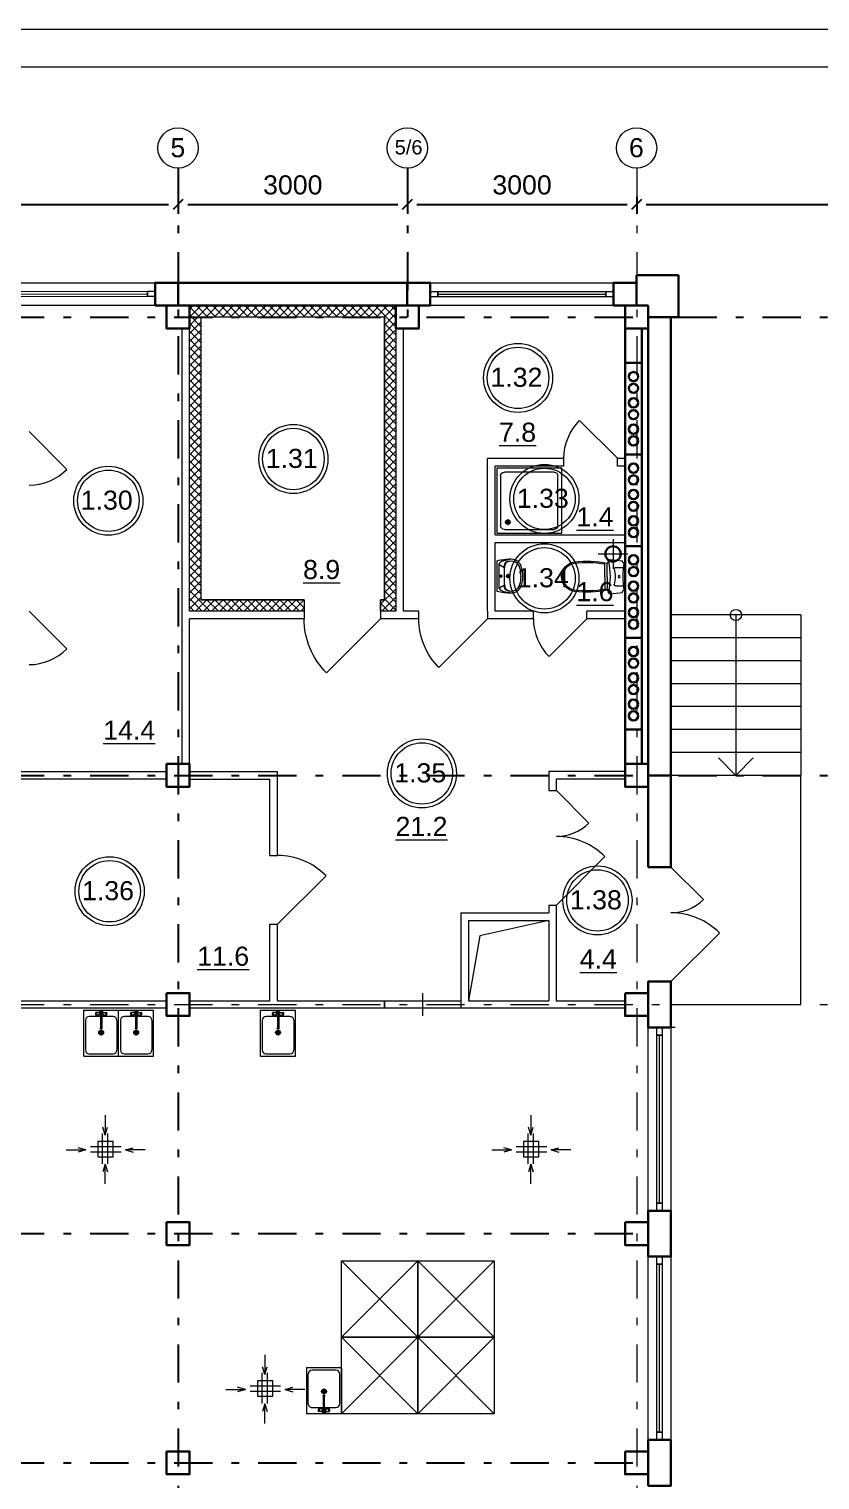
# Model space of a CAD drawing. Header units: metres. Extents: x -306 to 273, y -329 to 512.
# Drawn here: x 12.21 to 22.56, y 415.55 to 434.55 of the extents above; entities that cross this region are included whole.
import ezdxf
from ezdxf.enums import TextEntityAlignment as Align

# ---------------------------------------------------------------- set-up
doc = ezdxf.new("R2010")
doc.units = ezdxf.units.M
doc.header["$MEASUREMENT"] = 0
for name, pattern in [('( Dashdot )', [1.001, 0.5, -0.25, 0.001, -0.25]), ('DGN Style 3', [9.681301, 6.915215, -2.766086]), ('DGN Style 4', [17.066964, 8.528152, -4.264076, 0.01066, -4.264076])]:
    doc.linetypes.add(name, pattern=pattern)
doc.layers.get('DEFPOINTS').update_dxf_attribs({"lineweight": 0})
doc.layers.add('Level 50', color=7, linetype='Continuous', lineweight=0)
doc.styles.add('Standard_0', font='arial.ttf')
doc.styles.add('Style-Arial', font='arial.ttf')
doc.dimstyles.get("Standard").update_dxf_attribs({"dimtxt": 0.00018, "dimasz": 0.00018, "dimexe": 0.0002, "dimexo": 0.0625, "dimgap": 9e-05, "dimtad": 0, "dimtih": 1, "dimtoh": 1, "dimdec": 4, "dimlfac": 1000, "dimzin": 0, "dimdsep": 46, "dimtxsty": 'Standard_0', "dimcen": 9e-05, "dimadec": 0, "dimazin": 0, "dimtfac": 1, "dimtdec": 4, "dimtofl": 0, "dimtmove": 0, "dimatfit": 0, "dimfxl": 0.01, "dimfxlon": 1, "dimtolj": 1, "dimtzin": 0, "dimarcsym": 0})

# ---------------------------------------------------------------- blocks, each defined once
blk = doc.blocks.new('*U1657')
at = {"color": 7, "linetype": 'Continuous', "lineweight": 0}
blk.add_line((1.25, 0.001), (-1.25, -0.001), dxfattribs=at)
at = {"color": 7, "linetype": 'Continuous', "lineweight": 13, "flags": 128}
for points in [[(-1.35, 0.034), (-1.25, 0.034), (-1.25, -0.036), (-1.35, -0.036), (-1.35, 0.034)], [(1.25, 0.036), (1.35, 0.036), (1.35, -0.034), (1.25, -0.034), (1.25, 0.036)]]:
    blk.add_lwpolyline(points, close=True, dxfattribs=at)
at = {"color": 7, "linetype": 'Continuous', "lineweight": 0, "flags": 128}
blk.add_lwpolyline([(-1.25, 0.034), (1.25, 0.036), (1.25, -0.034), (-1.25, -0.036), (-1.25, 0.034)], close=True, dxfattribs=at)
blk = doc.blocks.new('*U1658')
at = {"color": 7, "linetype": 'Continuous', "lineweight": 0}
blk.add_line((-1.1, 0), (1.1, 0), dxfattribs=at)
at = {"color": 7, "linetype": 'Continuous', "lineweight": 13, "flags": 128}
for points in [[(-1.1, -0.035), (-1.2, -0.035), (-1.2, 0.035), (-1.1, 0.035), (-1.1, -0.035)], [(1.2, -0.035), (1.1, -0.035), (1.1, 0.035), (1.2, 0.035), (1.2, -0.035)]]:
    blk.add_lwpolyline(points, close=True, dxfattribs=at)
at = {"color": 7, "linetype": 'Continuous', "lineweight": 0, "flags": 128}
blk.add_lwpolyline([(-1.1, 0.035), (1.1, 0.035), (1.1, -0.035), (-1.1, -0.035), (-1.1, 0.035)], close=True, dxfattribs=at)
blk = doc.blocks.new('*U1655')
at = {"color": 7, "linetype": 'Continuous', "lineweight": 30, "flags": 128}
blk.add_lwpolyline([(-0.11, -0.6), (-0.11, 0.6), (0.11, 0.6), (0.11, -0.6), (-0.11, -0.6)], close=True, dxfattribs=at)
at = {"color": 7, "linetype": 'Continuous', "lineweight": 30}
for centre in [(0, 0.421), (0, 0.268), (0, 0.077), (0, -0.077), (0, -0.268), (0, -0.421)]:
    blk.add_circle(centre, 0.06, dxfattribs=at)
blk = doc.blocks.new('*U1690')
at = {"color": 252, "lineweight": 13}
for p, q in [((-0.318, -0.281), (-0.243, -0.281)), ((-0.281, -0.243), (-0.281, -0.318))]:
    blk.add_line(p, q, dxfattribs=at)
at = {"color": 252, "linetype": 'Continuous', "lineweight": 13, "flags": 128}
blk.add_lwpolyline([(-0.425, 0.425), (-0.425, -0.425), (0.425, -0.425), (0.425, 0.425), (-0.425, 0.425)], close=True, dxfattribs=at)
for points in [[(-0.375, 0.325), (-0.375, -0.325)], [(0.325, 0.375), (-0.325, 0.375)], [(0.375, -0.325), (0.375, 0.325)], [(-0.325, -0.375), (0.325, -0.375)]]:
    blk.add_lwpolyline(points, dxfattribs=at)
at = {"color": 252, "lineweight": 13}
for radius in [0.0291, 0.0183]:
    blk.add_circle((-0.281, -0.281), radius, dxfattribs=at)
at = {"color": 252, "linetype": 'Continuous', "lineweight": 13, "extrusion": (0, 0, -1)}
for centre, start, end in [((0.325, 0.325), 0, 90), ((-0.325, 0.325), 90, 180), ((0.325, -0.325), 270, 0), ((-0.325, -0.325), 180, 270)]:
    blk.add_arc(centre, 0.05, start, end, dxfattribs=at)
blk = doc.blocks.new('ун2')
at = {"color": 252, "lineweight": 13}
for p, q in [((-0.131, -0.114), (-0.131, 0.006)), ((0.131, -0.114), (0.131, 0.006)), ((-0.25, -0.194), (-0.229, -0.012)), ((0.25, -0.194), (0.229, -0.012)), ((0, -0.266), (-0.184, -0.266)), ((0, -0.235), (-0.168, -0.235)), ((0, -0.235), (0.168, -0.235)), ((0, -0.266), (0.184, -0.266))]:
    blk.add_line(p, q, dxfattribs=at)
blk.add_circle((0, -0.058), 0.0157, dxfattribs=at)
for centre, radius, start, end in [((-0.225, 0.014), 0.0259, 262.0147, 1.5137), ((0, 1.373), 1.373, 261.6431, 278.3569), ((0.225, 0.014), 0.0258, 178.1572, 278.1058), ((-0.226, -0.192), 0.0242, 185.3126, 270.5398), ((0, -1.267), 1.076, 77.8721, 102.1279), ((-0.115, -0.115), 0.0166, 175.2998, 270.088), ((0, -0.594), 0.477, 76.0614, 103.9386), ((0.115, -0.115), 0.0166, 269.912, 4.7002), ((0.226, -0.192), 0.0242, 269.4602, 354.6874), ((1.292, -0.524), 1.518, 168.8327, 186.9654), ((-0.169, -0.152), 0.0829, 229.7034, 270.7895), ((1.29, -0.524), 1.497, 170.087, 187.0749), ((0.169, -0.152), 0.0829, 269.2105, 310.2966), ((-1.29, -0.524), 1.497, 352.9251, 9.913), ((-1.292, -0.524), 1.518, 353.0346, 11.1673), ((0, -0.679), 0.217, 187.7539, 269.9084), ((0, -0.679), 0.198, 188.5249, 269.9084), ((0, -0.679), 0.198, 270.0916, 351.4751), ((0, -0.679), 0.217, 270.0916, 352.2461)]:
    blk.add_arc(centre, radius, start, end, dxfattribs=at)
blk = doc.blocks.new('ум9')
at = {"color": 252, "lineweight": 13}
for p, q in [((0.317, 0), (-0.317, 0)), ((-0.237, -0.059), (-0.19, -0.143)), ((0.228, -0.039), (-0.228, -0.039)), ((0.185, -0.156), (-0.171, -0.156)), ((0.046, -0.234), (-0.046, -0.234)), ((0.035, -0.08), (-0.035, -0.08)), ((0, -0.115), (0, -0.045)), ((0, -0.189), (0, -0.28)), ((0.237, -0.059), (0.19, -0.143))]:
    blk.add_line(p, q, dxfattribs=at)
for centre, radius in [((0, -0.234), 0.0351), ((0, -0.08), 0.0221), ((0, -0.234), 0.0221)]:
    blk.add_circle(centre, radius, dxfattribs=at)
for centre, radius, start, end in [((1.163, -0.334), 1.518, 167.3206, 178.6525), ((-0.135, -0.304), 0.22, 178.312, 234.1043), ((-0.355, -0.298), 0.00065, 358.312, 358.6525), ((0.089, -0.267), 0.429, 154.5977, 180.3349), ((-0.317, -0.001), 0.00065, 90, 167.3206), ((-0.135, -0.303), 0.18, 141.0504, 245.2718), ((-0.228, -0.117), 0.078, 90, 154.5977), ((-0.135, -0.303), 0.193, 141.0504, 147.7493), ((-0.181, -0.302), 0.159, 98.7111, 129.9424), ((-0.181, -0.302), 0.146, 86.1548, 129.9424), ((0.181, -0.302), 0.146, 50.0576, 93.8452), ((0.181, -0.302), 0.159, 50.0576, 81.2889), ((0.135, -0.303), 0.18, 294.7282, 38.9496), ((0.228, -0.117), 0.078, 25.4023, 90), ((0.135, -0.304), 0.22, 305.8957, 1.688), ((0.135, -0.303), 0.193, 32.2507, 38.9496), ((-0.089, -0.267), 0.429, 359.6651, 25.4023), ((0.317, -0.001), 0.00065, 12.6794, 90), ((-1.163, -0.334), 1.518, 1.3475, 12.6794), ((0.355, -0.298), 0.00065, 181.3475, 181.688), ((-0.035, -0.093), 0.452, 239.6448, 267.5368), ((-0.035, -0.093), 0.413, 244.8898, 267.5368), ((0, 0.104), 0.65, 265.1692, 274.8308), ((0, 0.104), 0.611, 265.1692, 274.8308), ((0.035, -0.093), 0.413, 272.4632, 300.3552), ((0.035, -0.093), 0.452, 272.4632, 300.3552)]:
    blk.add_arc(centre, radius, start, end, dxfattribs=at)
blk = doc.blocks.new('*U1761')
at = {"color": 7, "linetype": 'Continuous', "lineweight": 13}
for radius in [0.452, 0.402]:
    blk.add_circle((0, 0), radius, dxfattribs=at)
at = {"color": 7, "linetype": 'Continuous', "lineweight": 13, "style": 'Style-Arial'}
blk.add_text('1.30', height=0.25, dxfattribs=at).set_placement((-0.361, 0.133), align=Align.TOP_LEFT)
blk = doc.blocks.new('*U1763')
at = {"color": 7, "linetype": 'Continuous', "lineweight": 13}
for radius in [0.452, 0.402]:
    blk.add_circle((0, 0), radius, dxfattribs=at)
at = {"color": 7, "linetype": 'Continuous', "lineweight": 13, "style": 'Style-Arial'}
blk.add_text('1.36', height=0.25, dxfattribs=at).set_placement((-0.361, 0.133), align=Align.TOP_LEFT)
blk = doc.blocks.new('*U1765')
at = {"color": 7, "linetype": 'Continuous', "lineweight": 13}
for radius in [0.452, 0.402]:
    blk.add_circle((0, 0), radius, dxfattribs=at)
at = {"color": 7, "linetype": 'Continuous', "lineweight": 13, "style": 'Style-Arial'}
blk.add_text('1.35', height=0.25, dxfattribs=at).set_placement((-0.361, 0.133), align=Align.TOP_LEFT)
blk = doc.blocks.new('*U1766')
at = {"color": 7, "linetype": 'Continuous', "lineweight": 13}
for radius in [0.452, 0.402]:
    blk.add_circle((0, 0), radius, dxfattribs=at)
at = {"color": 7, "linetype": 'Continuous', "lineweight": 13, "style": 'Style-Arial'}
blk.add_text('1.38', height=0.25, dxfattribs=at).set_placement((-0.361, 0.133), align=Align.TOP_LEFT)
blk = doc.blocks.new('*U1767')
at = {"color": 7, "linetype": 'Continuous', "lineweight": 13}
for radius in [0.452, 0.402]:
    blk.add_circle((0, 0), radius, dxfattribs=at)
at = {"color": 7, "linetype": 'Continuous', "lineweight": 13, "style": 'Style-Arial'}
blk.add_text('1.31', height=0.25, dxfattribs=at).set_placement((-0.361, 0.133), align=Align.TOP_LEFT)
blk = doc.blocks.new('*U1768')
at = {"color": 7, "linetype": 'Continuous', "lineweight": 13}
for radius in [0.452, 0.402]:
    blk.add_circle((0, 0), radius, dxfattribs=at)
at = {"color": 7, "linetype": 'Continuous', "lineweight": 13, "style": 'Style-Arial'}
blk.add_text('1.32', height=0.25, dxfattribs=at).set_placement((-0.361, 0.133), align=Align.TOP_LEFT)
blk = doc.blocks.new('*U1769')
at = {"color": 7, "linetype": 'Continuous', "lineweight": 13}
for radius in [0.452, 0.402]:
    blk.add_circle((0, 0), radius, dxfattribs=at)
at = {"color": 7, "linetype": 'Continuous', "lineweight": 13, "style": 'Style-Arial'}
blk.add_text('1.33', height=0.25, dxfattribs=at).set_placement((-0.361, 0.133), align=Align.TOP_LEFT)
blk = doc.blocks.new('*U1770')
at = {"color": 7, "linetype": 'Continuous', "lineweight": 13}
for radius in [0.452, 0.402]:
    blk.add_circle((0, 0), radius, dxfattribs=at)
at = {"color": 7, "linetype": 'Continuous', "lineweight": 13, "style": 'Style-Arial'}
blk.add_text('1.34', height=0.25, dxfattribs=at).set_placement((-0.361, 0.133), align=Align.TOP_LEFT)
blk = doc.blocks.new('*U1662')
at = {"color": 7, "linetype": 'Continuous', "lineweight": 0, "flags": 128}
blk.add_lwpolyline([(42.05, 29.7), (42.05, -29.7), (-42.05, -29.7), (-42.05, 29.7), (42.05, 29.7)], close=True, dxfattribs=at)
at = {"layer": 'Level 50', "color": 7, "linetype": 'Continuous', "lineweight": 13}
blk.add_line((41.55, 29.2), (-40.05, 29.2), dxfattribs=at)
blk = doc.blocks.new('*U1659')
at = {"color": 7, "linetype": 'Continuous', "lineweight": 0}
for p in [(-0.227, 0.114), (0.227, 0.114)]:
    blk.add_line(p, (0, -0.114), dxfattribs=at)
blk = doc.blocks.new('*U1895')
at = {"color": 252, "linetype": 'Continuous', "lineweight": 13}
for p, q in [((-0.3, 0.229), (-0.3, -0.228)), ((-0.3, 0.229), (0.3, 0.229)), ((0.17, 0.206), (-0.22, 0.206)), ((0.3, 0.229), (0.3, -0.228)), ((-0.27, 0.156), (-0.27, -0.156)), ((0.039, 0), (-0.024, 0)), ((0.008, 0.023), (0.008, -0.023)), ((0.051, 0.003), (0.054, 0.007)), ((0.051, -0.002), (0.051, 0.003)), ((0.059, 0.009), (0.054, 0.007)), ((0.055, 0.004), (0.059, 0.009)), ((0.055, -0.003), (0.055, 0.004)), ((0.057, 0.003), (0.06, 0.007)), ((0.057, -0.002), (0.057, 0.003)), ((0.059, 0.009), (0.064, 0.011)), ((0.06, 0.007), (0.064, 0.009)), ((0.064, 0.011), (0.07, 0.009)), ((0.265, 0.009), (0.064, 0.009)), ((0.22, 0.009), (0.22, 0.156)), ((0.224, 0.059), (0.228, 0.064)), ((0.224, 0.059), (0.224, 0.056)), ((0.224, 0.056), (0.225, 0.054)), ((0.243, 0.022), (0.224, 0.056)), ((0.225, 0.054), (0.229, 0.053)), ((0.228, 0.064), (0.227, 0.062)), ((0.227, 0.062), (0.229, 0.061)), ((0.23, 0.067), (0.228, 0.064)), ((0.229, 0.061), (0.232, 0.06)), ((0.229, 0.053), (0.235, 0.053)), ((0.234, 0.069), (0.23, 0.067)), ((0.232, 0.06), (0.236, 0.06)), ((0.239, 0.072), (0.234, 0.069)), ((0.235, 0.053), (0.242, 0.054)), ((0.236, 0.06), (0.242, 0.06)), ((0.242, 0.017), (0.238, 0.009)), ((0.238, 0.009), (0.238, 0.009)), ((0.245, 0.074), (0.239, 0.072)), ((0.242, 0.06), (0.248, 0.062)), ((0.242, 0.054), (0.25, 0.055)), ((0.246, 0.021), (0.242, 0.017)), ((0.243, 0.022), (0.244, 0.021)), ((0.244, 0.021), (0.247, 0.02)), ((0.251, 0.075), (0.245, 0.074)), ((0.249, 0.013), (0.247, 0.02)), ((0.247, 0.02), (0.25, 0.02)), ((0.248, 0.062), (0.254, 0.063)), ((0.25, 0.055), (0.257, 0.058)), ((0.25, 0.02), (0.254, 0.021)), ((0.257, 0.075), (0.251, 0.075)), ((0.256, 0.013), (0.253, 0.009)), ((0.254, 0.063), (0.259, 0.066)), ((0.254, 0.021), (0.259, 0.022)), ((0.265, 0.015), (0.256, 0.013)), ((0.261, 0.075), (0.257, 0.075)), ((0.257, 0.058), (0.264, 0.061)), ((0.259, 0.066), (0.263, 0.068)), ((0.259, 0.022), (0.263, 0.023)), ((0.265, 0.01), (0.26, 0.009)), ((0.264, 0.074), (0.261, 0.075)), ((0.263, 0.068), (0.265, 0.071)), ((0.263, 0.023), (0.267, 0.025)), ((0.266, 0.073), (0.264, 0.074)), ((0.27, 0.071), (0.264, 0.074)), ((0.264, 0.061), (0.268, 0.064)), ((0.265, 0.071), (0.266, 0.073)), ((0.273, 0.013), (0.265, 0.015)), ((0.27, 0.009), (0.265, 0.01)), ((0.27, 0.007), (0.265, 0.009)), ((0.267, 0.025), (0.27, 0.027)), ((0.268, 0.064), (0.271, 0.067)), ((0.272, 0.069), (0.27, 0.071)), ((0.27, 0.027), (0.272, 0.029)), ((0.272, 0.019), (0.27, 0.027)), ((0.274, 0.004), (0.27, 0.009)), ((0.273, 0.003), (0.27, 0.007)), ((0.271, 0.067), (0.272, 0.069)), ((0.273, 0.027), (0.271, 0.027)), ((0.272, 0.03), (0.272, 0.069)), ((0.272, 0.029), (0.272, 0.03)), ((0.281, 0.023), (0.273, 0.027)), ((0.279, 0.005), (0.273, 0.013)), ((0.273, -0.002), (0.273, 0.003)), ((0.274, -0.003), (0.274, 0.004)), ((0.279, -0.004), (0.279, 0.005)), ((0.287, 0.017), (0.281, 0.023)), ((0.291, 0.009), (0.287, 0.017)), ((0.293, 0), (0.291, 0.009)), ((0.291, -0.008), (0.293, 0)), ((0.054, -0.006), (0.051, -0.002)), ((0.059, -0.008), (0.054, -0.006)), ((0.059, -0.008), (0.055, -0.003)), ((0.06, -0.006), (0.057, -0.002)), ((0.064, -0.01), (0.059, -0.008)), ((0.064, -0.008), (0.06, -0.006)), ((0.265, -0.008), (0.064, -0.008)), ((0.07, -0.008), (0.064, -0.01)), ((0.22, -0.156), (0.22, -0.008)), ((0.243, -0.021), (0.224, -0.056)), ((0.225, -0.054), (0.224, -0.056)), ((0.224, -0.056), (0.224, -0.058)), ((0.224, -0.058), (0.228, -0.064)), ((0.229, -0.052), (0.225, -0.054)), ((0.229, -0.06), (0.227, -0.061)), ((0.227, -0.061), (0.228, -0.064)), ((0.228, -0.064), (0.23, -0.066)), ((0.235, -0.052), (0.229, -0.052)), ((0.232, -0.059), (0.229, -0.06)), ((0.23, -0.066), (0.234, -0.068)), ((0.234, -0.068), (0.239, -0.071)), ((0.242, -0.053), (0.235, -0.052)), ((0.242, -0.059), (0.236, -0.059)), ((0.238, -0.008), (0.238, -0.008)), ((0.238, -0.008), (0.242, -0.016)), ((0.239, -0.071), (0.245, -0.073)), ((0.242, -0.016), (0.246, -0.02)), ((0.25, -0.055), (0.242, -0.053)), ((0.248, -0.061), (0.242, -0.059)), ((0.244, -0.02), (0.243, -0.021)), ((0.247, -0.019), (0.244, -0.02)), ((0.245, -0.073), (0.251, -0.074)), ((0.249, -0.012), (0.247, -0.019)), ((0.25, -0.019), (0.247, -0.019)), ((0.254, -0.063), (0.248, -0.061)), ((0.254, -0.02), (0.25, -0.019)), ((0.257, -0.057), (0.25, -0.055)), ((0.251, -0.074), (0.257, -0.074)), ((0.253, -0.008), (0.256, -0.012)), ((0.259, -0.021), (0.254, -0.02)), ((0.259, -0.065), (0.254, -0.063)), ((0.256, -0.012), (0.265, -0.015)), ((0.264, -0.06), (0.257, -0.057)), ((0.257, -0.074), (0.261, -0.074)), ((0.263, -0.022), (0.259, -0.021)), ((0.263, -0.067), (0.259, -0.065)), ((0.26, -0.008), (0.265, -0.01)), ((0.261, -0.074), (0.264, -0.073)), ((0.267, -0.024), (0.263, -0.022)), ((0.265, -0.07), (0.263, -0.067)), ((0.268, -0.063), (0.264, -0.06)), ((0.27, -0.07), (0.264, -0.073)), ((0.264, -0.073), (0.266, -0.072)), ((0.265, -0.008), (0.27, -0.006)), ((0.265, -0.01), (0.27, -0.008)), ((0.265, -0.015), (0.273, -0.012)), ((0.266, -0.072), (0.265, -0.07)), ((0.27, -0.026), (0.267, -0.024)), ((0.271, -0.066), (0.268, -0.063)), ((0.27, -0.006), (0.273, -0.002)), ((0.27, -0.008), (0.274, -0.003)), ((0.272, -0.018), (0.27, -0.026)), ((0.272, -0.028), (0.27, -0.026)), ((0.27, -0.07), (0.272, -0.068)), ((0.271, -0.027), (0.273, -0.026)), ((0.272, -0.068), (0.271, -0.066)), ((0.272, -0.029), (0.272, -0.028)), ((0.272, -0.029), (0.272, -0.068)), ((0.273, -0.012), (0.279, -0.004)), ((0.273, -0.026), (0.281, -0.022)), ((0.281, -0.022), (0.287, -0.016)), ((0.287, -0.016), (0.291, -0.008)), ((-0.3, -0.228), (0.3, -0.228)), ((0.17, -0.206), (-0.22, -0.206))]:
    blk.add_line(p, q, dxfattribs=at)
for radius in [0.0317, 0.0226]:
    blk.add_circle((0.008, 0), radius, dxfattribs=at)
for centre, radius, start, end in [((-0.22, 0.156), 0.05, 90, 180), ((0.17, 0.156), 0.05, 0, 90), ((-0.22, -0.156), 0.05, 180, 270), ((0.17, -0.156), 0.05, 270, 0), ((0.234, -0.086), 0.0272, 85.1439, 94.8561)]:
    blk.add_arc(centre, radius, start, end, dxfattribs=at)
blk = doc.blocks.new('*U2053')
at = {"color": 252, "linetype": 'Continuous', "lineweight": 13}
for p, q in [((-0.5, 0.5), (0.5, -0.5)), ((-0.5, -0.5), (0.5, 0.5))]:
    blk.add_line(p, q, dxfattribs=at)
at = {"color": 252, "linetype": 'Continuous', "lineweight": 13, "flags": 128}
blk.add_lwpolyline([(-0.5, 0.5), (0.5, 0.5), (0.5, -0.5), (-0.5, -0.5), (-0.5, 0.5)], close=True, dxfattribs=at)
blk = doc.blocks.new('*U2054')
at = {"color": 252, "linetype": 'Continuous', "lineweight": 13}
for p, q in [((-0.042, -0.199), (-0.042, 0.199)), ((0.028, -0.199), (0.028, 0.199)), ((-0.199, 0.029), (0.199, 0.029)), ((-0.199, -0.041), (0.199, -0.041))]:
    blk.add_line(p, q, dxfattribs=at)
at = {"color": 252, "linetype": 'Continuous', "lineweight": 13, "flags": 128}
blk.add_lwpolyline([(-0.105, -0.106), (0.095, -0.106), (0.095, 0.094), (-0.105, 0.094), (-0.105, -0.106)], close=True, dxfattribs=at)
blk = doc.blocks.new('*U2055')
at = {"color": 252, "linetype": 'Continuous', "lineweight": 13}
for p, q in [((0.129, 0), (0.027, 0.03)), ((-0.129, 0), (0.129, 0)), ((0.129, 0), (0.027, -0.03))]:
    blk.add_line(p, q, dxfattribs=at)
blk = doc.blocks.new('*U2056')
at = {"color": 252, "linetype": 'Continuous', "lineweight": 13}
for p, q in [((0.129, 0), (0.027, 0.03)), ((-0.129, 0), (0.129, 0)), ((0.129, 0), (0.027, -0.03))]:
    blk.add_line(p, q, dxfattribs=at)
blk = doc.blocks.new('*U2057')
at = {"color": 252, "linetype": 'Continuous', "lineweight": 13}
for p, q in [((0.129, 0), (0.027, 0.03)), ((-0.129, 0), (0.129, 0)), ((0.129, 0), (0.027, -0.03))]:
    blk.add_line(p, q, dxfattribs=at)
blk = doc.blocks.new('*U2058')
at = {"color": 252, "linetype": 'Continuous', "lineweight": 13}
for p, q in [((0.129, 0), (0.027, 0.03)), ((-0.129, 0), (0.129, 0)), ((0.129, 0), (0.027, -0.03))]:
    blk.add_line(p, q, dxfattribs=at)
blk = doc.blocks.new('*U2059')
at = {"color": 252, "linetype": 'Continuous', "lineweight": 13, "extrusion": (0, 0, -1)}
for name, p, rotation in [('*U2057', (0.006, 0.32), 270), ('*U2058', (0.006, -0.32), 90.00000000000001)]:
    blk.add_blockref(name, p, dxfattribs=dict(at, rotation=rotation))
at = {"color": 252, "linetype": 'Continuous', "lineweight": 13}
for name, p in [('*U2054', (0.003, 0.013)), ('*U2055', (-0.388, -0.005))]:
    blk.add_blockref(name, p, dxfattribs=at)
at = {"color": 252, "linetype": 'Continuous', "lineweight": 13, "extrusion": (0, 0, -1)}
blk.add_blockref('*U2056', (-0.388, -0.005), dxfattribs=at)
blk = doc.blocks.new('*U1888')
at = {"color": 7, "lineweight": 13}
blk.add_line((-0.5, 0.354), (0.207, -0.354), dxfattribs=at)
at = {"color": 7, "lineweight": 0}
blk.add_arc((-0.5, 0.354), 1, 315, 360, dxfattribs=at)
blk = doc.blocks.new('*U2060')
at = {"color": 7, "lineweight": 13}
blk.add_line((-0.318, -0.45), (0.318, 0.186), dxfattribs=at)
at = {"color": 7, "lineweight": 0}
blk.add_arc((-0.318, -0.45), 0.9, 45, 90, dxfattribs=at)
blk = doc.blocks.new('*U2067')
at = {"color": 7, "linetype": 'Continuous', "lineweight": 13}
blk.add_line((0.35, 0.247), (-0.145, -0.247), dxfattribs=at)
at = {"color": 7, "linetype": 'Continuous', "lineweight": 0}
blk.add_arc((0.35, 0.247), 0.7, 180, 225, dxfattribs=at)
blk = doc.blocks.new('*U1890')
at = {"color": 7, "linetype": 'Continuous', "lineweight": 13}
for p, q in [((0.318, 0.75), (-0.318, 0.114)), ((0.318, -0.75), (-0.106, -0.326))]:
    blk.add_line(p, q, dxfattribs=at)
at = {"color": 7, "linetype": 'Continuous', "lineweight": 0}
for centre, radius, start, end in [((0.318, 0.75), 0.9, 225, 270), ((0.318, -0.75), 0.6, 90, 135)]:
    blk.add_arc(centre, radius, start, end, dxfattribs=at)
blk = doc.blocks.new('*U1893')
at = {"color": 7, "linetype": 'DGN Style 4', "lineweight": 0}
for p, q in [((0, 0.194), (0, -0.193)), ((-0.194, 0), (0.194, 0))]:
    blk.add_line(p, q, dxfattribs=at)
at = {"color": 92, "linetype": 'Continuous', "lineweight": 30}
blk.add_circle((0, 0), 0.1, dxfattribs=at)
blk = doc.blocks.new('_Oblique-1')
at = {"color": 0, "linetype": 'ByBlock', "lineweight": -2}
blk.add_line((0.5, 0.5), (-0.5, -0.5), dxfattribs=at)
blk = doc.blocks.new('*D2656')
at = {"color": 0, "linetype": 'Continuous', "lineweight": -2, "transparency": 16777216}
for p, q in [((8.166, 432.604), (8.166, 432.13)), ((14.166, 432.604), (14.166, 432.13)), ((8.291, 432.255), (14.041, 432.255))]:
    blk.add_line(p, q, dxfattribs=at)
at = {"layer": 'DEFPOINTS', "color": 0, "linetype": 'Continuous', "lineweight": 0, "transparency": 16777216}
for p in [(8.166, 432.729), (14.166, 432.729), (14.166, 432.255)]:
    blk.add_point(p, dxfattribs=at)
at = {"color": 0, "linetype": 'Continuous', "lineweight": -2, "transparency": 16777216, "xscale": 0.125, "yscale": 0.125, "zscale": 0.125, "rotation": 180}
blk.add_blockref('_Oblique-1', (8.166, 432.255), dxfattribs=at)
at = {"color": 0, "linetype": 'Continuous', "lineweight": -2, "transparency": 16777216, "xscale": 0.125, "yscale": 0.125, "zscale": 0.125}
blk.add_blockref('_Oblique-1', (14.166, 432.255), dxfattribs=at)
at = {"color": 0, "linetype": 'Continuous', "lineweight": 0, "transparency": 16777216, "insert": (11.166, 432.508), "char_height": 0.25, "attachment_point": 5, "style": 'Style-Arial'}
blk.add_mtext('\\A1;6000', dxfattribs=at)
blk = doc.blocks.new('*D2657')
at = {"color": 0, "linetype": 'Continuous', "lineweight": -2, "transparency": 16777216}
for p, q in [((14.166, 432.604), (14.166, 432.13)), ((17.166, 432.354), (17.166, 432.13)), ((14.291, 432.255), (17.041, 432.255))]:
    blk.add_line(p, q, dxfattribs=at)
at = {"layer": 'DEFPOINTS', "color": 0, "linetype": 'Continuous', "lineweight": 0, "transparency": 16777216}
for p in [(14.166, 432.729), (17.166, 432.479), (17.166, 432.255)]:
    blk.add_point(p, dxfattribs=at)
at = {"color": 0, "linetype": 'Continuous', "lineweight": -2, "transparency": 16777216, "xscale": 0.125, "yscale": 0.125, "zscale": 0.125, "rotation": 180}
blk.add_blockref('_Oblique-1', (14.166, 432.255), dxfattribs=at)
at = {"color": 0, "linetype": 'Continuous', "lineweight": -2, "transparency": 16777216, "xscale": 0.125, "yscale": 0.125, "zscale": 0.125}
blk.add_blockref('_Oblique-1', (17.166, 432.255), dxfattribs=at)
at = {"color": 0, "linetype": 'Continuous', "lineweight": 0, "transparency": 16777216, "insert": (15.666, 432.508), "char_height": 0.25, "attachment_point": 5, "style": 'Style-Arial'}
blk.add_mtext('\\A1;3000', dxfattribs=at)
blk = doc.blocks.new('*D2658')
at = {"color": 0, "linetype": 'Continuous', "lineweight": -2, "transparency": 16777216}
for p, q in [((17.166, 432.354), (17.166, 432.13)), ((20.166, 432.354), (20.166, 432.13)), ((17.291, 432.255), (20.041, 432.255))]:
    blk.add_line(p, q, dxfattribs=at)
at = {"layer": 'DEFPOINTS', "color": 0, "linetype": 'Continuous', "lineweight": 0, "transparency": 16777216}
for p in [(17.166, 432.479), (20.166, 432.479), (20.166, 432.255)]:
    blk.add_point(p, dxfattribs=at)
at = {"color": 0, "linetype": 'Continuous', "lineweight": -2, "transparency": 16777216, "xscale": 0.125, "yscale": 0.125, "zscale": 0.125, "rotation": 180}
blk.add_blockref('_Oblique-1', (17.166, 432.255), dxfattribs=at)
at = {"color": 0, "linetype": 'Continuous', "lineweight": -2, "transparency": 16777216, "xscale": 0.125, "yscale": 0.125, "zscale": 0.125}
blk.add_blockref('_Oblique-1', (20.166, 432.255), dxfattribs=at)
at = {"color": 0, "linetype": 'Continuous', "lineweight": 0, "transparency": 16777216, "insert": (18.666, 432.508), "char_height": 0.25, "attachment_point": 5, "style": 'Style-Arial'}
blk.add_mtext('\\A1;3000', dxfattribs=at)
blk = doc.blocks.new('*D2659')
at = {"color": 0, "linetype": 'Continuous', "lineweight": -2, "transparency": 16777216}
for p, q in [((20.166, 432.354), (20.166, 432.13)), ((26.166, 432.354), (26.166, 432.13)), ((20.291, 432.255), (26.041, 432.255))]:
    blk.add_line(p, q, dxfattribs=at)
at = {"layer": 'DEFPOINTS', "color": 0, "linetype": 'Continuous', "lineweight": 0, "transparency": 16777216}
for p in [(20.166, 432.479), (26.166, 432.479), (26.166, 432.255)]:
    blk.add_point(p, dxfattribs=at)
at = {"color": 0, "linetype": 'Continuous', "lineweight": -2, "transparency": 16777216, "xscale": 0.125, "yscale": 0.125, "zscale": 0.125, "rotation": 180}
blk.add_blockref('_Oblique-1', (20.166, 432.255), dxfattribs=at)
at = {"color": 0, "linetype": 'Continuous', "lineweight": -2, "transparency": 16777216, "xscale": 0.125, "yscale": 0.125, "zscale": 0.125}
blk.add_blockref('_Oblique-1', (26.166, 432.255), dxfattribs=at)
at = {"color": 0, "linetype": 'Continuous', "lineweight": 0, "transparency": 16777216, "insert": (23.166, 432.508), "char_height": 0.25, "attachment_point": 5, "style": 'Style-Arial'}
blk.add_mtext('\\A1;6000', dxfattribs=at)

msp = doc.modelspace()

# ---------------------------------------------------------------- hatches: boundary and pattern name
at = {"linetype": 'Continuous', "lineweight": 0}
h = msp.add_hatch(dxfattribs=at)
h.set_pattern_fill('CROSSHATCH', style=0, pattern_type=2)
h.set_pattern_definition([(45, (15.8146, 427.079245), (-0.053033, 0.053033), []), (315, (15.8146, 427.079245), (0.053033, 0.053033), [])])
h.paths.add_polyline_path([(15.81459661, 427.07924535), (15.81459661, 426.92924535), (14.31459661, 426.92924535), (14.31459661, 430.92924535), (17.01459661, 430.92924535), (17.01459661, 426.92924535), (16.81459661, 426.92924535), (16.81459661, 427.07924535), (16.86459661, 427.07924535), (16.86459661, 430.77924535), (14.46459661, 430.77924535), (14.46459661, 427.07924535)])

# ---------------------------------------------------------------- linework, layer by layer
at = {"color": 1, "linetype": '( Dashdot )'}
for p, q in [((14.16618452, 432.72924535), (14.16618452, 384.20583039)), ((17.16618452, 432.72924535), (17.16618452, 430.62924535)), ((-6.78540339, 430.77924535), (65.11459661, 430.77924535)), ((-6.78540339, 424.77924535), (65.11459661, 424.77924535)), ((-6.78540339, 418.77924535), (20.16618452, 418.77924535)), ((-6.78540339, 415.77924535), (20.16618452, 415.77924535))]:
    msp.add_line(p, q, dxfattribs=at)
at = {"color": 1, "linetype": '( Dashdot )', "lineweight": 0}
for p, q in [((20.16618452, 432.72924535), (20.16618452, 384.20583039)), ((-6.78540339, 421.77924535), (65.11459661, 421.77924535))]:
    msp.add_line(p, q, dxfattribs=at)
at = {"color": 7, "linetype": 'Continuous', "lineweight": 30}
for p, q in [((20.16459661, 431.32924535), (20.71459661, 431.32924535)), ((20.16459661, 431.22924535), (20.16459661, 431.32924535)), ((20.71459661, 430.77924535), (20.71459661, 431.32924535)), ((20.61459661, 430.77924535), (20.71459661, 430.77924535))]:
    msp.add_line(p, q, dxfattribs=at)
at = {"color": 7, "linetype": 'DGN Style 3', "lineweight": 13}
for p, q in [((49.61459661, 431.07924535), (20.65945957, 431.07924535)), ((49.71459661, 421.47924535), (20.61459661, 421.47924535))]:
    msp.add_line(p, q, dxfattribs=at)
at = {"color": 7, "linetype": 'Continuous', "lineweight": 13}
for p, q in [((14.46459661, 430.77924535), (14.46459661, 427.07924535)), ((16.86459661, 430.77924535), (14.46459661, 430.77924535)), ((16.86459661, 430.77924535), (16.86459661, 427.07924535)), ((18.21459661, 426.92924535), (18.21459661, 428.92924535)), ((19.21459661, 428.92924535), (18.21459661, 428.92924535)), ((18.31459661, 427.92924535), (18.31459661, 428.82924535)), ((19.21459661, 428.82924535), (18.31459661, 428.82924535)), ((19.21459661, 428.82924535), (19.21459661, 428.92924535)), ((20.01459661, 428.92924535), (19.91459661, 428.92924535)), ((19.91459661, 428.82924535), (19.91459661, 428.92924535)), ((20.01459661, 428.82924535), (19.91459661, 428.82924535)), ((18.31459661, 427.92924535), (20.01459661, 427.92924535)), ((18.31459661, 426.92924535), (18.31459661, 427.82924535)), ((18.31459661, 427.82924535), (20.01459661, 427.82924535)), ((15.81459661, 427.07924535), (14.46459661, 427.07924535)), ((16.86459661, 427.07924535), (16.81459661, 427.07924535)), ((15.81459661, 426.92924535), (14.31459661, 426.92924535)), ((17.01459661, 426.92924535), (16.81459661, 426.92924535)), ((17.31459661, 426.92924535), (17.11459661, 426.92924535)), ((18.21459661, 426.92924535), (18.21459661, 426.82924535)), ((18.81459661, 426.92924535), (18.31459661, 426.92924535)), ((18.81459661, 426.82924535), (18.81459661, 426.92924535)), ((20.01459661, 426.92924535), (19.51459661, 426.92924535)), ((19.51459661, 426.82924535), (19.51459661, 426.92924535)), ((22.31459661, 426.87924535), (20.61459661, 426.87924535)), ((22.31459661, 426.87924535), (22.31459661, 424.77924535)), ((14.31459661, 424.92924535), (14.31459661, 426.82924535)), ((15.81459661, 426.82924535), (14.31459661, 426.82924535)), ((17.31459661, 426.82924535), (16.81459661, 426.82924535)), ((18.81459661, 426.82924535), (18.21459661, 426.82924535)), ((20.01459661, 426.82924535), (19.51459661, 426.82924535)), ((14.31459661, 424.82924535), (15.46459661, 424.82924535)), ((15.46459661, 423.72924535), (15.46459661, 424.82924535)), ((19.01459661, 424.82924535), (19.01459661, 424.57924535)), ((20.01459661, 424.82924535), (19.01459661, 424.82924535)), ((22.31459661, 424.77924535), (20.61459661, 424.77924535)), ((22.31459661, 421.77924535), (22.31459661, 424.77924535)), ((14.31459661, 424.72924535), (15.36459661, 424.72924535)), ((15.36459661, 423.72924535), (15.36459661, 424.72924535)), ((19.01459661, 424.57924535), (19.11459661, 424.57924535)), ((19.11459661, 424.72924535), (19.11459661, 424.57924535)), ((20.01459661, 424.72924535), (19.11459661, 424.72924535)), ((15.36459661, 423.72924535), (15.46459661, 423.72924535)), ((19.01459661, 423.07924535), (19.11459661, 423.07924535)), ((19.01459661, 423.07924535), (19.01459661, 422.97924535)), ((19.11459661, 423.07924535), (19.11459661, 421.82924535)), ((17.86459661, 422.97924535), (17.86459661, 421.72924535)), ((17.96459661, 422.87924535), (17.96459661, 421.82924535)), ((19.01459661, 422.87924535), (19.01459661, 421.82924535)), ((15.36459661, 421.82924535), (15.36459661, 422.82924535)), ((15.36459661, 422.82924535), (15.46459661, 422.82924535)), ((15.46459661, 421.82924535), (15.46459661, 422.82924535)), ((16.86459661, 421.82924535), (16.86459661, 421.72924535)), ((17.86459661, 421.82924535), (17.86459661, 421.72924535))]:
    msp.add_line(p, q, dxfattribs=at)
at = {"color": 7, "linetype": 'Continuous', "lineweight": 0}
for p, q in [((21.46459661, 426.87924535), (21.46459661, 424.77924535)), ((22.31459661, 426.57924535), (20.61459661, 426.57924535)), ((22.31459661, 426.27924535), (20.61459661, 426.27924535)), ((22.31459661, 425.97924535), (20.61459661, 425.97924535)), ((22.31459661, 425.67924535), (20.61459661, 425.67924535)), ((22.31459661, 425.37924535), (20.61459661, 425.37924535)), ((22.31459661, 425.07924535), (20.61459661, 425.07924535)), ((17.36459661, 421.92924535), (17.36459661, 421.62924535))]:
    msp.add_line(p, q, dxfattribs=at)
at = {"color": 7, "linetype": 'Continuous', "lineweight": 0, "flags": 128}
for points in [[(13.86459661, 430.92924535), (8.46459661, 430.92924535), (8.46459661, 431.22924535), (13.86459661, 431.22924535), (13.86459661, 430.92924535)], [(17.46459661, 431.22924535), (19.86459661, 431.22924535), (19.86459661, 430.92924535), (17.46459661, 430.92924535), (17.46459661, 431.22924535)], [(15.81459661, 427.07924535), (15.81459661, 426.92924535), (14.31459661, 426.92924535), (14.31459661, 430.92924535), (17.01459661, 430.92924535), (17.01459661, 426.92924535), (16.81459661, 426.92924535), (16.81459661, 427.07924535), (16.86459661, 427.07924535), (16.86459661, 430.77924535), (14.46459661, 430.77924535), (14.46459661, 427.07924535), (15.81459661, 427.07924535)], [(16.86459661, 421.82924535), (17.86459661, 421.82924535), (17.86459661, 421.72924535), (16.86459661, 421.72924535), (16.86459661, 421.82924535)], [(20.31459661, 419.07924535), (20.31459661, 421.47924535), (20.61459661, 421.47924535), (20.61459661, 419.07924535), (20.31459661, 419.07924535)], [(20.31459661, 416.07924535), (20.31459661, 418.47924535), (20.61459661, 418.47924535), (20.61459661, 416.07924535), (20.31459661, 416.07924535)]]:
    msp.add_lwpolyline(points, close=True, dxfattribs=at)
at = {"color": 7, "linetype": 'Continuous', "lineweight": 30, "flags": 128}
for points in [[(13.86459661, 430.92924535), (14.16459661, 430.92924535), (14.16459661, 431.22924535), (13.86459661, 431.22924535), (13.86459661, 430.92924535)], [(14.16459661, 431.22924535), (17.16459661, 431.22924535), (17.16459661, 430.92924535), (14.16459661, 430.92924535), (14.16459661, 431.22924535)], [(17.16459661, 430.92924535), (17.46459661, 430.92924535), (17.46459661, 431.22924535), (17.16459661, 431.22924535), (17.16459661, 430.92924535)], [(19.86459661, 430.92924535), (20.16459661, 430.92924535), (20.16459661, 431.22924535), (19.86459661, 431.22924535), (19.86459661, 430.92924535)], [(14.01459661, 430.92924535), (14.01459661, 430.62924535), (14.31459661, 430.62924535), (14.31459661, 430.92924535), (14.01459661, 430.92924535)], [(17.01459661, 430.92924535), (17.01459661, 430.62924535), (17.31459661, 430.62924535), (17.31459661, 430.92924535), (17.01459661, 430.92924535)], [(20.01459661, 430.92924535), (20.01459661, 430.62924535), (20.31459661, 430.62924535), (20.31459661, 430.92924535), (20.01459661, 430.92924535)], [(20.31459661, 424.77924535), (20.31459661, 430.77924535), (20.61459661, 430.77924535), (20.61459661, 424.77924535), (20.31459661, 424.77924535)], [(20.01459661, 430.62924535), (20.23459661, 430.62924535), (20.23459661, 430.17924535), (20.01459661, 430.17924535), (20.01459661, 430.62924535)], [(20.01459661, 425.37924535), (20.23459661, 425.37924535), (20.23459661, 424.92924535), (20.01459661, 424.92924535), (20.01459661, 425.37924535)], [(14.01459661, 424.92924535), (14.01459661, 424.62924535), (14.31459661, 424.62924535), (14.31459661, 424.92924535), (14.01459661, 424.92924535)], [(20.01459661, 424.92924535), (20.01459661, 424.62924535), (20.31459661, 424.62924535), (20.31459661, 424.92924535), (20.01459661, 424.92924535)], [(20.31459661, 423.57924535), (20.61459661, 423.57924535), (20.61459661, 424.77924535), (20.31459661, 424.77924535), (20.31459661, 423.57924535)], [(14.01459661, 421.92924535), (14.01459661, 421.62924535), (14.31459661, 421.62924535), (14.31459661, 421.92924535), (14.01459661, 421.92924535)], [(20.01459661, 421.92924535), (20.01459661, 421.62924535), (20.31459661, 421.62924535), (20.31459661, 421.92924535), (20.01459661, 421.92924535)], [(20.31459661, 421.47924535), (20.31459661, 422.07924535), (20.61459661, 422.07924535), (20.61459661, 421.47924535), (20.31459661, 421.47924535)], [(20.31459661, 418.47924535), (20.31459661, 419.07924535), (20.61459661, 419.07924535), (20.61459661, 418.47924535), (20.31459661, 418.47924535)], [(14.01459661, 418.92924535), (14.01459661, 418.62924535), (14.31459661, 418.62924535), (14.31459661, 418.92924535), (14.01459661, 418.92924535)], [(20.01459661, 418.92924535), (20.01459661, 418.62924535), (20.31459661, 418.62924535), (20.31459661, 418.92924535), (20.01459661, 418.92924535)], [(20.31459661, 415.47924535), (20.31459661, 416.07924535), (20.61459661, 416.07924535), (20.61459661, 415.47924535), (20.31459661, 415.47924535)], [(14.01459661, 415.92924535), (14.01459661, 415.62924535), (14.31459661, 415.62924535), (14.31459661, 415.92924535), (14.01459661, 415.92924535)], [(20.01459661, 415.92924535), (20.01459661, 415.62924535), (20.31459661, 415.62924535), (20.31459661, 415.92924535), (20.01459661, 415.92924535)]]:
    msp.add_lwpolyline(points, close=True, dxfattribs=at)
at = {"color": 7, "linetype": 'Continuous', "lineweight": 13, "flags": 128}
for points in [[(14.31459661, 426.92924535), (14.31459661, 430.62924535), (14.21459661, 430.62924535), (14.21459661, 424.92924535)], [(17.11459661, 426.92924535), (17.11459661, 430.62924535), (17.01459661, 430.62924535), (17.01459661, 426.92924535)], [(15.81459661, 427.07924535), (15.81459661, 426.82924535)], [(16.81459661, 427.07924535), (16.81459661, 426.82924535)], [(17.31459661, 426.82924535), (17.31459661, 426.92924535)], [(11.21459661, 424.82924535), (14.01459661, 424.82924535), (14.01459661, 424.72924535), (11.21459661, 424.72924535)], [(17.86459661, 422.97924535), (19.01459661, 422.97924535)], [(17.96459661, 422.87924535), (19.01459661, 422.87924535)], [(19.01459661, 422.87924535), (18.11340782, 422.67831783), (17.96459661, 421.82924535)], [(11.21459661, 421.82924535), (14.01459661, 421.82924535), (14.01459661, 421.72924535), (11.21459661, 421.72924535)], [(16.86459661, 421.72924535), (14.31459661, 421.72924535), (14.31459661, 421.82924535), (15.36459661, 421.82924535)], [(15.46459661, 421.82924535), (16.86459661, 421.82924535)], [(19.11459661, 421.82924535), (20.01459661, 421.82924535), (20.01459661, 421.72924535), (17.86459661, 421.72924535)], [(17.96459661, 421.82924535), (19.01459661, 421.82924535)], [(20.61459661, 421.77924535), (22.31459661, 421.77924535)]]:
    msp.add_lwpolyline(points, dxfattribs=at)
at = {"color": 7, "linetype": 'Continuous', "lineweight": 13}
for centre in [(14.16459661, 432.9926008), (17.16459661, 432.9926008), (20.16459661, 432.9926008)]:
    msp.add_circle(centre, 0.26335544, dxfattribs=at)
at = {"color": 7, "linetype": 'Continuous', "lineweight": 0}
msp.add_circle((21.46459661, 426.87924535), 0.07327717, dxfattribs=at)

# ---------------------------------------------------------------- block references
at = {"color": 7, "linetype": 'Continuous', "lineweight": 13}
for name, p, rotation in [('*U1657', (12.51464321, 431.08030439), 180), ('*U2067', (12.46207401, 428.92919875), 90), ('*U2067', (12.46207401, 426.57919875), 90), ('*U1890', (19.43279321, 423.82922275), 180), ('*U1890', (20.93279321, 422.82922275), 180), ('*U1658', (20.46455565, 420.27919875), 90), ('*U1658', (20.46455565, 417.27919875), 90)]:
    msp.add_blockref(name, p, dxfattribs=dict(at, rotation=rotation))
for name, p in [('*U1658', (18.66455, 431.07928631)), ('*U1768', (18.61375187, 429.98285561)), ('*U1767', (15.67385037, 428.92105797)), ('*U1761', (13.252373, 428.37433724)), ('*U1769', (18.95908896, 428.39863785)), ('*U1770', (18.95908896, 427.35850955)), ('*U2067', (19.16455, 426.58176795)), ('*U1765', (17.3552541, 424.80435816)), ('*U1763', (13.26948881, 423.26138629)), ('*U1766', (19.65307259, 423.14161796))]:
    msp.add_blockref(name, p, dxfattribs=at)
at = {"color": 7, "linetype": 'Continuous', "lineweight": 30}
for p in [(20.12455, 429.57928631), (20.12455, 428.37928631), (20.12455, 427.17928631), (20.12455, 425.97928631)]:
    msp.add_blockref('*U1655', p, dxfattribs=at)
at = {"color": 7, "linetype": 'Continuous', "lineweight": 13, "extrusion": (0, 0, -1), "rotation": 180}
msp.add_blockref('*U2067', (-19.56455, 429.17672275), dxfattribs=at)
at = {"color": 252, "linetype": 'Continuous', "lineweight": 13}
for name, p in [('*U1690', (18.76074625, 428.37445302)), ('*U2059', (13.21661508, 419.87972833)), ('*U2059', (18.78660294, 419.87972833)), ('*U2053', (16.80257055, 417.92194887)), ('*U2053', (17.80257055, 417.92194887)), ('*U2053', (16.80257055, 416.92194887)), ('*U2053', (17.80257055, 416.92194887)), ('*U2059', (15.30536053, 416.74363167))]:
    msp.add_blockref(name, p, dxfattribs=at)
at = {"color": 92, "linetype": 'Continuous', "lineweight": 30}
msp.add_blockref('*U1893', (19.85663853, 427.6779589), dxfattribs=at)
at = {"color": 252, "lineweight": 13, "xscale": 0.6221590909090893, "yscale": 0.6221590909090893, "zscale": 0.6221590909090893, "rotation": 90}
msp.add_blockref('ум9', (18.3372046, 427.38787743), dxfattribs=at)
at = {"color": 252, "lineweight": 13, "extrusion": (0, 0, -1), "xscale": 0.9000000000000002, "yscale": 0.9000000000000002, "zscale": 0.9000000000000002, "rotation": 90}
msp.add_blockref('ун2', (-19.98971085, 427.38040947), dxfattribs=at)
at = {"color": 7, "lineweight": 13, "extrusion": (0, 0, -1)}
msp.add_blockref('*U1888', (-16.31464321, 426.47571795), dxfattribs=at)
at = {"color": 7, "lineweight": 13, "extrusion": (0, 0, -1), "rotation": 270}
msp.add_blockref('*U2060', (-17.76457401, 426.51109196), dxfattribs=at)
at = {"color": 7, "linetype": 'Continuous', "lineweight": 0, "extrusion": (0, 0, -1)}
msp.add_blockref('*U1659', (-21.46459321, 424.89283631), dxfattribs=at)
at = {"color": 7, "lineweight": 13}
msp.add_blockref('*U2060', (15.78275, 423.27926795), dxfattribs=at)
at = {"color": 252, "linetype": 'Continuous', "lineweight": 13}
for p, rotation in [((13.15903438, 421.40357344), 90), ((13.61602549, 421.40357344), 90), ((15.47326622, 421.40357344), 90), ((16.07403004, 416.72198476), 270)]:
    msp.add_blockref('*U1895', p, dxfattribs=dict(at, rotation=rotation))
at = {"layer": 'Level 50', "color": 7, "linetype": 'Continuous', "lineweight": 13}
msp.add_blockref('*U1662', (29.01617257, 404.85030608), dxfattribs=at)

# ---------------------------------------------------------------- texts
at = {"color": 7, "linetype": 'Continuous', "lineweight": 30, "style": 'Style-Arial'}
for s, height, p in [('5', 0.25, (14.06490379, 433.12186343)), ('6', 0.25, (20.06490379, 433.12186343)), ('5/6', 0.1875, (16.99966117, 433.09569255))]:
    msp.add_text(s, height=height, dxfattribs=at).set_placement(p, align=Align.TOP_LEFT)
at = {"color": 7, "linetype": 'Continuous', "lineweight": 13, "style": 'Style-Arial'}
for s, p in [('%%u7.8%%U', (18.36449861, 429.39638603)), ('%%u1.4%%U', (19.37721014, 428.28901078)), ('%%u8.9%%U', (15.80042919, 427.59903081)), ('%%u1.6%%U', (19.37721014, 427.30940959)), ('%%u14.4%%U', (13.18567608, 425.49473896)), ('%%u21.2%%U', (17.01099706, 424.23594811)), ('%%u11.6%%U', (14.41539723, 422.53655301)), ('%%u4.4%%U', (19.42151657, 422.50035036))]:
    msp.add_text(s, height=0.25, dxfattribs=at).set_placement(p, align=Align.TOP_LEFT)

# ---------------------------------------------------------------- dimensions: what is measured, and where the dimension line sits
at = {"color": 5, "linetype": 'Continuous', "lineweight": 0}
for base, p1, p2, picture, middle in [((14.16618452, 432.25527161), (8.16618452, 432.72924535), (14.16618452, 432.72924535), '*D2656', (11.16618452, 432.50791486)), ((17.16618452, 432.25527161), (14.16618452, 432.72924535), (17.16618452, 432.47924535), '*D2657', (15.66618452, 432.50800013)), ((20.16618452, 432.25527161), (17.16618452, 432.47924535), (20.16618452, 432.47924535), '*D2658', (18.66618452, 432.50800013)), ((26.16618452, 432.25527161), (20.16618452, 432.47924535), (26.16618452, 432.47924535), '*D2659', (23.16618452, 432.50791486))]:
    dim = msp.add_linear_dim(base=base, p1=p1, p2=p2, dimstyle='Standard', override={"dimtxt": 0.25, "dimasz": 0.125, "dimexe": 0.125, "dimexo": 0.125, "dimgap": 0.125, "dimtad": 1, "dimtih": 0, "dimtoh": 0, "dimzin": 11, "dimtxsty": 'Style-Arial', "dimblk": '_Oblique-1', "dimfxlon": 0, "dimfrac": 2, "dimtzin": 11}, dxfattribs=at)
    dim.commit()
    dim.dimension.update_dxf_attribs({"geometry": picture, "text_midpoint": middle})

doc.saveas('drawing.dxf')
